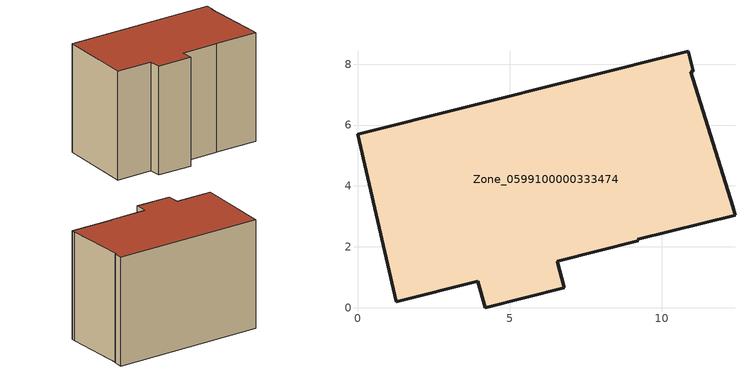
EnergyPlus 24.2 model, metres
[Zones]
Zone_0599100000333474
 floor ground (C_G): 12.4,3.03 9.21,2.25 9.23,2.19 6.57,1.53 6.79,0.65 4.2,0 3.95,0.87 1.27,0.19 0,5.69 10.87,8.42 11.03,7.77 10.96,7.76 12.33,3.34 z0
 wall outside (C_F): 0,5.69 1.27,0.19 3.95,0.87 4.2,0 6.79,0.65 6.57,1.53 9.23,2.19 9.21,2.25 12.4,3.03 12.33,3.34 10.96,7.76 11.03,7.77 10.87,8.42 0,5.69 z0:8.13
 roof outside (C_R): 9.21,2.25 12.4,3.03 12.33,3.34 10.96,7.76 11.03,7.77 10.87,8.42 0,5.69 1.27,0.19 3.95,0.87 4.2,0 6.79,0.65 6.57,1.53 9.23,2.19 z8.13
[BUILDING]
Pand.0599100000333474: North Axis=0; Terrain=City; Loads Convergence Tolerance Value=0.04; Temperature Convergence Tolerance Value=0.4; Solar Distribution=FullExterior; Maximum Number of Warmup Days=25; Minimum Number of Warmup Days=1
[Site:Location]
Rotterdam.The.Hague.AP_ZH_NLD Design_Conditions: Latitude=51.96; Longitude=4.45; Time Zone=1; Elevation=-4.5
[SITE:GROUNDTEMPERATURE:BUILDINGSURFACE]
18, 18, 18, 18, 18, 18, 18, 18, 18, 18, 18, 18
[MATERIAL] Thermal Absorptance=0.9; Solar Absorptance=0.7; Visible Absorptance=0.7
Name | Roughness | Thickness | Conductivity | Density | Specific Heat
G.TC.1975-1991 | MediumSmooth | 0.15 | 0.288461 | 540 | 1210
F.TC.1975-1991 | Rough | 0.3 | 0.230769 | 1920 | 840
R.TC.1975-1991 | MediumRough | 0.2 | 0.153846 | 1500 | 1000
[CONSTRUCTION]
C_G: G.TC.1975-1991
C_F: F.TC.1975-1991
C_R: R.TC.1975-1991
[ZONE]
Zone_0599100000333474: Type=1; Multiplier=1; Ceiling Height=Autocalculate; Volume=Autocalculate; Floor Area=autocalculate; Part of Total Floor Area=Yes
[ZONEINFILTRATION:DESIGNFLOWRATE]
Infil_Zone_0599100000333474: Zone or ZoneList or Space or SpaceList=Zone_0599100000333474; Schedule=AlwaysOn; Design Flow Rate Calculation Method=Flow/Area; Flow Rate per Floor Area=0.003; Constant Term Coefficient=1; Temperature Term Coefficient=0; Velocity Term Coefficient=0; Velocity Squared Term Coefficient=0
[HVACTEMPLATE:ZONE:IDEALLOADSAIRSYSTEM]
Zone_0599100000333474: Maximum Heating Supply Air Temperature=50; Minimum Cooling Supply Air Temperature=13; Maximum Heating Supply Air Humidity Ratio=0.0156; Minimum Cooling Supply Air Humidity Ratio=0.0077; Heating Limit=NoLimit; Cooling Limit=NoLimit; Dehumidification Control Type=ConstantSensibleHeatRatio; Cooling Sensible Heat Ratio=0.7; Dehumidification Setpoint=60; Humidification Control Type=None; Humidification Setpoint=30; Outdoor Air Method=None; Outdoor Air Flow Rate per Person=0.00944; Outdoor Air Flow Rate per Zone Floor Area=0; Outdoor Air Flow Rate per Zone=0; Demand Controlled Ventilation Type=None; Outdoor Air Economizer Type=NoEconomizer; Heat Recovery Type=None; Sensible Heat Recovery Effectiveness=0.7; Latent Heat Recovery Effectiveness=0.65
[ZONECONTROL:THERMOSTAT]
ThermostatControl_Zone_0599100000333474: Zone or ZoneList=Zone_0599100000333474; Control Type Schedule=DualSetpointControlType; Control 1=Thermostat_Zone_0599100000333474; Temperature Difference Between Cutout And Setpoint=0
[THERMOSTATSETPOINT:DUALSETPOINT]
Thermostat_Zone_0599100000333474: Heating Setpoint Temperature Schedule=HeatingSetpoint_Zone_0599100000333474; Cooling Setpoint Temperature Schedule=CoolingSetpoint_Zone_0599100000333474
[SCHEDULE:COMPACT]
HeatingSetpoint_Zone_0599100000333474: Through: 12/31, For: AllDays, Until: 24:00, 21
CoolingSetpoint_Zone_0599100000333474: Through: 12/31, For: AllDays, Until: 24:00, 24
DualSetpointControlType: Through: 12/31, For: AllDays, Until: 24:00, 4
AlwaysOn: Through: 12/31, For: AllDays, Until: 24:00, 1
